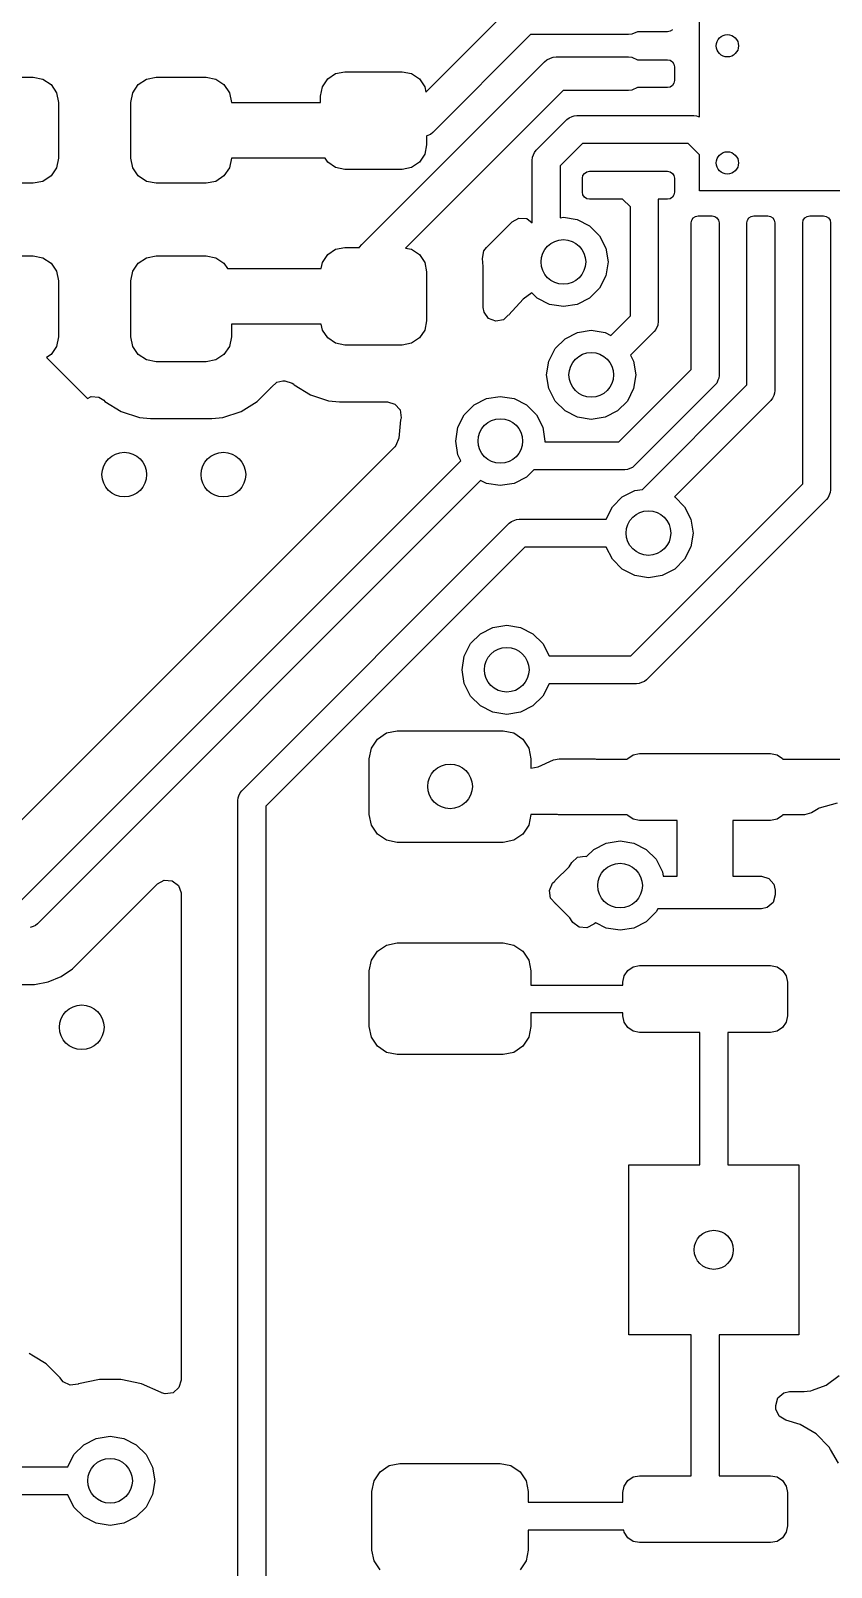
# Model space of a CAD drawing. Extents: x -2.18 to 1.8, y 0.44 to 2.81.
# Drawn here: x -1.248 to -0.965, y 1.665 to 2.207 of the extents above; entities that cross this region are included whole.
import ezdxf

# ---------------------------------------------------------------- set-up
doc = ezdxf.new("R2010")
doc.units = 0
doc.header["$MEASUREMENT"] = 0
doc.layers.add('BLACK', color=7, linetype='CONTINUOUS')

msp = doc.modelspace()

# ---------------------------------------------------------------- linework, layer by layer
at = {"layer": 'BLACK', "linetype": 'CONTINUOUS'}
for p, q in [((-1.01197, 2.17616), (-1.01197, 2.25246)), ((-1.10858, 2.1849), (-1.07819, 2.2153)), ((-1.02235, 2.20639), (-1.02329, 2.2062)), ((-1.02155, 2.20692), (-1.02235, 2.20639)), ((-1.07157, 2.20522), (-1.10606, 2.17073)), ((-1.03707, 2.20522), (-1.07157, 2.20522)), ((-1.03591, 2.20533), (-1.03707, 2.20522)), ((-1.03381, 2.2062), (-1.03591, 2.20533)), ((-1.02329, 2.2062), (-1.03381, 2.2062)), ((-1.13118, 2.13112), (-1.06669, 2.19561)), ((-1.06669, 2.19561), (-1.0658, 2.19635)), ((-1.0658, 2.19635), (-1.06455, 2.19686)), ((-1.06455, 2.19686), (-1.06367, 2.19723)), ((-1.06367, 2.19723), (-1.06252, 2.19734)), ((-1.06252, 2.19734), (-1.03707, 2.19734)), ((-1.03707, 2.19734), (-1.03591, 2.19723)), ((-1.03591, 2.19723), (-1.03381, 2.19636)), ((-1.03381, 2.19636), (-1.02329, 2.19636)), ((-1.02329, 2.19636), (-1.02235, 2.19617)), ((-1.02235, 2.19617), (-1.02155, 2.19564)), ((-1.02155, 2.19564), (-1.02101, 2.19484)), ((-1.2648, 2.19016), (-1.24709, 2.19016)), ((-1.24709, 2.19016), (-1.2437, 2.18948)), ((-1.20717, 2.18948), (-1.20378, 2.19016)), ((-1.20378, 2.19016), (-1.18606, 2.19016)), ((-1.18606, 2.19016), (-1.18267, 2.18948)), ((-1.14319, 2.1896), (-1.14039, 2.19147)), ((-1.14039, 2.19147), (-1.1371, 2.19213)), ((-1.1371, 2.19213), (-1.11692, 2.19213)), ((-1.11692, 2.19213), (-1.11362, 2.19147)), ((-1.11362, 2.19147), (-1.11083, 2.1896)), ((-1.02101, 2.19484), (-1.02083, 2.1939)), ((-1.02083, 2.1939), (-1.02083, 2.18898)), ((-1.2437, 2.18948), (-1.24082, 2.18756)), ((-1.24082, 2.18756), (-1.2389, 2.18469)), ((-1.2389, 2.18469), (-1.23823, 2.1813)), ((-1.21264, 2.1813), (-1.21196, 2.18469)), ((-1.21196, 2.18469), (-1.21004, 2.18756)), ((-1.21004, 2.18756), (-1.20717, 2.18948)), ((-1.18267, 2.18948), (-1.1798, 2.18756)), ((-1.1798, 2.18756), (-1.17788, 2.18469)), ((-1.17788, 2.18469), (-1.1772, 2.1813)), ((-1.14571, 2.18351), (-1.14505, 2.18681)), ((-1.14505, 2.18681), (-1.14319, 2.1896)), ((-1.06007, 2.18553), (-1.11572, 2.12988)), ((-1.11083, 2.1896), (-1.10896, 2.18681)), ((-1.10896, 2.18681), (-1.10858, 2.1849)), ((-1.03707, 2.18553), (-1.06007, 2.18553)), ((-1.03591, 2.18564), (-1.03707, 2.18553)), ((-1.03381, 2.18652), (-1.03591, 2.18564)), ((-1.02329, 2.18652), (-1.03381, 2.18652)), ((-1.02235, 2.1867), (-1.02329, 2.18652)), ((-1.02155, 2.18724), (-1.02235, 2.1867)), ((-1.02101, 2.18803), (-1.02155, 2.18724)), ((-1.02083, 2.18898), (-1.02101, 2.18803)), ((-1.23823, 2.1813), (-1.23823, 2.16161)), ((-1.21264, 2.16161), (-1.21264, 2.1813)), ((-1.1772, 2.1813), (-1.14571, 2.1813)), ((-1.14571, 2.1813), (-1.14571, 2.18351)), ((-1.06958, 2.16439), (-1.05875, 2.17523)), ((-1.05875, 2.17523), (-1.058, 2.17584)), ((-1.058, 2.17584), (-1.05696, 2.17627)), ((-1.058, 2.17584), (-1.058, 2.17584)), ((-1.05696, 2.17627), (-1.05623, 2.17658)), ((-1.05623, 2.17658), (-1.05527, 2.17667)), ((-1.05623, 2.17658), (-1.05623, 2.17658)), ((-1.05527, 2.17667), (-1.03707, 2.17667)), ((-1.03707, 2.17667), (-1.02329, 2.17667)), ((-1.02329, 2.17667), (-1.01394, 2.17667)), ((-1.01394, 2.17667), (-1.01298, 2.17658)), ((-1.01298, 2.17658), (-1.01298, 2.17658)), ((-1.01298, 2.17658), (-1.01246, 2.17636)), ((-1.01246, 2.17636), (-1.01197, 2.17616)), ((-1.10817, 2.16949), (-1.10831, 2.16943)), ((-1.10831, 2.16943), (-1.10831, 2.16629)), ((-1.10695, 2.16999), (-1.10817, 2.16949)), ((-1.10606, 2.17073), (-1.10695, 2.16999)), ((-1.10896, 2.16299), (-1.11083, 2.1602)), ((-1.10831, 2.16629), (-1.10896, 2.16299)), ((-1.07054, 2.1628), (-1.07019, 2.16365)), ((-1.07019, 2.16365), (-1.06958, 2.16439)), ((-1.07019, 2.16365), (-1.07019, 2.16365)), ((-1.05323, 2.16683), (-1.06118, 2.15888)), ((-1.05085, 2.16683), (-1.05323, 2.16683)), ((-1.03707, 2.16683), (-1.05085, 2.16683)), ((-1.01598, 2.16683), (-1.03707, 2.16683)), ((-1.01197, 2.16282), (-1.01598, 2.16683)), ((-1.2389, 2.15822), (-1.24082, 2.15535)), ((-1.23823, 2.16161), (-1.2389, 2.15822)), ((-1.21196, 2.15822), (-1.21264, 2.16161)), ((-1.21004, 2.15535), (-1.21196, 2.15822)), ((-1.17788, 2.15822), (-1.1798, 2.15535)), ((-1.1772, 2.16161), (-1.17788, 2.15822)), ((-1.14413, 2.16161), (-1.1772, 2.16161)), ((-1.14319, 2.1602), (-1.14413, 2.16161)), ((-1.14039, 2.15833), (-1.14319, 2.1602)), ((-1.1371, 2.15768), (-1.14039, 2.15833)), ((-1.11692, 2.15768), (-1.1371, 2.15768)), ((-1.11362, 2.15833), (-1.11692, 2.15768)), ((-1.11083, 2.1602), (-1.11362, 2.15833)), ((-1.07102, 2.16091), (-1.07093, 2.16188)), ((-1.07102, 2.13886), (-1.07102, 2.16091)), ((-1.07093, 2.16188), (-1.07091, 2.16192)), ((-1.07091, 2.16192), (-1.07054, 2.1628)), ((-1.06118, 2.15888), (-1.06118, 2.14056)), ((-1.01197, 2.1501), (-1.01197, 2.16282)), ((-1.24709, 2.15276), (-1.2648, 2.15276)), ((-1.2437, 2.15343), (-1.24709, 2.15276)), ((-1.24082, 2.15535), (-1.2437, 2.15343)), ((-1.20717, 2.15343), (-1.21004, 2.15535)), ((-1.20378, 2.15276), (-1.20717, 2.15343)), ((-1.18606, 2.15276), (-1.20378, 2.15276)), ((-1.18267, 2.15343), (-1.18606, 2.15276)), ((-1.1798, 2.15535), (-1.18267, 2.15343)), ((-1.05331, 2.15453), (-1.05312, 2.15547)), ((-1.05331, 2.14961), (-1.05331, 2.15453)), ((-1.05312, 2.15547), (-1.05259, 2.15627)), ((-1.05259, 2.15627), (-1.05179, 2.1568)), ((-1.05179, 2.1568), (-1.05085, 2.15699)), ((-1.05085, 2.15699), (-1.02329, 2.15699)), ((-1.02329, 2.15699), (-1.02235, 2.1568)), ((-1.02235, 2.1568), (-1.02155, 2.15627)), ((-1.02155, 2.15627), (-1.02101, 2.15547)), ((-1.02101, 2.15547), (-1.02083, 2.15453)), ((-1.02083, 2.15453), (-1.02083, 2.14961)), ((-1.05312, 2.14866), (-1.05331, 2.14961)), ((-1.05259, 2.14787), (-1.05312, 2.14866)), ((-1.05179, 2.14733), (-1.05259, 2.14787)), ((-1.05085, 2.14715), (-1.05179, 2.14733)), ((-1.03911, 2.14715), (-1.05085, 2.14715)), ((-1.03638, 2.14442), (-1.03911, 2.14715)), ((-1.02329, 2.14715), (-1.0266, 2.14715)), ((-1.0266, 2.14715), (-1.02654, 2.14646)), ((-1.02235, 2.14733), (-1.02329, 2.14715)), ((-1.02155, 2.14787), (-1.02235, 2.14733)), ((-1.02101, 2.14866), (-1.02155, 2.14787)), ((-1.02083, 2.14961), (-1.02101, 2.14866)), ((-1.00213, 2.1501), (-1.01197, 2.1501)), ((-0.96079, 2.1501), (-1.00213, 2.1501)), ((-1.03638, 2.10595), (-1.03638, 2.14442)), ((-1.02654, 2.14646), (-1.02654, 2.10391)), ((-1.0134, 2.14105), (-1.01246, 2.14124)), ((-1.01246, 2.14124), (-1.00754, 2.14124)), ((-1.00754, 2.14124), (-1.0066, 2.14105)), ((-0.99372, 2.14105), (-0.99278, 2.14124)), ((-0.99278, 2.14124), (-0.98785, 2.14124)), ((-0.98785, 2.14124), (-0.98691, 2.14105)), ((-0.97403, 2.14105), (-0.97309, 2.14124)), ((-0.97309, 2.14124), (-0.96817, 2.14124)), ((-0.96817, 2.14124), (-0.96723, 2.14105)), ((-1.08717, 2.13012), (-1.07811, 2.13918)), ((-1.07811, 2.13918), (-1.07569, 2.1405)), ((-1.07569, 2.1405), (-1.07295, 2.14031)), ((-1.07295, 2.14031), (-1.07102, 2.13886)), ((-1.06118, 2.14056), (-1.06, 2.14075)), ((-1.06, 2.14075), (-1.05513, 2.13998)), ((-1.05513, 2.13998), (-1.05074, 2.13774)), ((-1.05074, 2.13774), (-1.04726, 2.13426)), ((-1.01492, 2.13878), (-1.01473, 2.13972)), ((-1.01492, 2.125), (-1.01492, 2.13878)), ((-1.01473, 2.13972), (-1.0142, 2.14052)), ((-1.0142, 2.14052), (-1.0134, 2.14105)), ((-1.0066, 2.14105), (-1.0058, 2.14052)), ((-1.0058, 2.14052), (-1.00527, 2.13972)), ((-1.00527, 2.13972), (-1.00508, 2.13878)), ((-1.00508, 2.13878), (-1.00508, 2.125)), ((-0.99524, 2.13878), (-0.99505, 2.13972)), ((-0.99524, 2.125), (-0.99524, 2.13878)), ((-0.99505, 2.13972), (-0.99452, 2.14052)), ((-0.99452, 2.14052), (-0.99372, 2.14105)), ((-0.98691, 2.14105), (-0.98611, 2.14052)), ((-0.98611, 2.14052), (-0.98558, 2.13972)), ((-0.98558, 2.13972), (-0.98539, 2.13878)), ((-0.98539, 2.13878), (-0.98539, 2.125)), ((-0.97555, 2.13878), (-0.97536, 2.13972)), ((-0.97555, 2.125), (-0.97555, 2.13878)), ((-0.97536, 2.13972), (-0.97483, 2.14052)), ((-0.97483, 2.14052), (-0.97403, 2.14105)), ((-0.96723, 2.14105), (-0.96643, 2.14052)), ((-0.96643, 2.14052), (-0.9659, 2.13972)), ((-0.9659, 2.13972), (-0.96571, 2.13878)), ((-0.96571, 2.13878), (-0.96571, 2.125)), ((-1.13192, 2.13023), (-1.13118, 2.13112)), ((-1.04726, 2.13426), (-1.04502, 2.12987)), ((-1.2648, 2.12717), (-1.24709, 2.12717)), ((-1.24709, 2.12717), (-1.2437, 2.12649)), ((-1.2437, 2.12649), (-1.24082, 2.12457)), ((-1.21004, 2.12457), (-1.20717, 2.12649)), ((-1.20717, 2.12649), (-1.20378, 2.12717)), ((-1.20378, 2.12717), (-1.18606, 2.12717)), ((-1.18606, 2.12717), (-1.18267, 2.12649)), ((-1.18267, 2.12649), (-1.1798, 2.12457)), ((-1.14505, 2.1248), (-1.14319, 2.1276)), ((-1.14319, 2.1276), (-1.14039, 2.12946)), ((-1.14039, 2.12946), (-1.1371, 2.13012)), ((-1.1371, 2.13012), (-1.13196, 2.13012)), ((-1.13196, 2.13012), (-1.13192, 2.13023)), ((-1.11572, 2.12988), (-1.11362, 2.12946)), ((-1.11362, 2.12946), (-1.11083, 2.1276)), ((-1.11083, 2.1276), (-1.10896, 2.1248)), ((-1.08857, 2.12618), (-1.08807, 2.12888)), ((-1.08829, 2.12341), (-1.08857, 2.12618)), ((-1.08807, 2.12888), (-1.08717, 2.13012)), ((-1.04502, 2.12987), (-1.04425, 2.125)), ((-1.04425, 2.125), (-1.04502, 2.12013)), ((-1.01492, 2.08704), (-1.01492, 2.125)), ((-1.00508, 2.125), (-1.00508, 2.085)), ((-0.99524, 2.08167), (-0.99524, 2.125)), ((-0.98539, 2.125), (-0.98539, 2.07963)), ((-0.97555, 2.0467), (-0.97555, 2.125)), ((-0.96571, 2.125), (-0.96571, 2.04467)), ((-1.24082, 2.12457), (-1.2389, 2.1217)), ((-1.2389, 2.1217), (-1.23823, 2.11831)), ((-1.21264, 2.11831), (-1.21196, 2.1217)), ((-1.21196, 2.1217), (-1.21004, 2.12457)), ((-1.1798, 2.12457), (-1.17857, 2.12274)), ((-1.17857, 2.12274), (-1.14546, 2.12274)), ((-1.14546, 2.12274), (-1.14505, 2.1248)), ((-1.10896, 2.1248), (-1.10831, 2.12151)), ((-1.10831, 2.12151), (-1.10831, 2.10428)), ((-1.08829, 2.10894), (-1.08829, 2.12341)), ((-1.04502, 2.12013), (-1.04726, 2.11574)), ((-1.23823, 2.11831), (-1.23823, 2.09862)), ((-1.21264, 2.09862), (-1.21264, 2.11831)), ((-1.07115, 2.11416), (-1.07425, 2.11191)), ((-1.06926, 2.11226), (-1.07115, 2.11416)), ((-1.04726, 2.11574), (-1.05074, 2.11226)), ((-1.08802, 2.10735), (-1.08829, 2.10894)), ((-1.07425, 2.11191), (-1.07928, 2.10632)), ((-1.06487, 2.11002), (-1.06926, 2.11226)), ((-1.06, 2.10925), (-1.06487, 2.11002)), ((-1.05513, 2.11002), (-1.06, 2.10925)), ((-1.05074, 2.11226), (-1.05513, 2.11002)), ((-1.10831, 2.10428), (-1.10896, 2.10099)), ((-1.08643, 2.1051), (-1.08802, 2.10735)), ((-1.08387, 2.10408), (-1.08643, 2.1051)), ((-1.08117, 2.1046), (-1.08387, 2.10408)), ((-1.07951, 2.10618), (-1.08117, 2.1046)), ((-1.07943, 2.10612), (-1.07951, 2.10618)), ((-1.07928, 2.10632), (-1.07943, 2.10612)), ((-1.04323, 2.0991), (-1.03638, 2.10595)), ((-1.02654, 2.10391), (-1.02663, 2.10295)), ((-1.23823, 2.09862), (-1.2389, 2.09523)), ((-1.21196, 2.09523), (-1.21264, 2.09862)), ((-1.1772, 2.09862), (-1.17788, 2.09523)), ((-1.14546, 2.10305), (-1.1772, 2.10305)), ((-1.1772, 2.10305), (-1.1772, 2.09862)), ((-1.14505, 2.10099), (-1.14546, 2.10305)), ((-1.14319, 2.09819), (-1.14505, 2.10099)), ((-1.14039, 2.09632), (-1.14319, 2.09819)), ((-1.11083, 2.09819), (-1.11362, 2.09632)), ((-1.10896, 2.10099), (-1.11083, 2.09819)), ((-1.06292, 2.09444), (-1.05944, 2.09792)), ((-1.05944, 2.09792), (-1.05505, 2.10016)), ((-1.05505, 2.10016), (-1.05018, 2.10093)), ((-1.05018, 2.10093), (-1.04532, 2.10016)), ((-1.04532, 2.10016), (-1.04323, 2.0991)), ((-1.02798, 2.10043), (-1.03627, 2.09214)), ((-1.02737, 2.10118), (-1.02798, 2.10043)), ((-1.02736, 2.10118), (-1.02737, 2.10118)), ((-1.02672, 2.10274), (-1.02736, 2.10118)), ((-1.02663, 2.10295), (-1.02672, 2.10274)), ((-1.02663, 2.10295), (-1.02663, 2.10295)), ((-1.2389, 2.09523), (-1.24082, 2.09236)), ((-1.21004, 2.09236), (-1.21196, 2.09523)), ((-1.17788, 2.09523), (-1.1798, 2.09236)), ((-1.1371, 2.09567), (-1.14039, 2.09632)), ((-1.11692, 2.09567), (-1.1371, 2.09567)), ((-1.11362, 2.09632), (-1.11692, 2.09567)), ((-1.06516, 2.09005), (-1.06292, 2.09444)), ((-1.24082, 2.09236), (-1.24239, 2.09131)), ((-1.24239, 2.09131), (-1.22794, 2.07686)), ((-1.20717, 2.09044), (-1.21004, 2.09236)), ((-1.20378, 2.08976), (-1.20717, 2.09044)), ((-1.18606, 2.08976), (-1.20378, 2.08976)), ((-1.18267, 2.09044), (-1.18606, 2.08976)), ((-1.1798, 2.09236), (-1.18267, 2.09044)), ((-1.06593, 2.08518), (-1.06516, 2.09005)), ((-1.0404, 2.06156), (-1.01492, 2.08704)), ((-1.03627, 2.09214), (-1.03521, 2.09005)), ((-1.03521, 2.09005), (-1.03444, 2.08518)), ((-1.16307, 2.08081), (-1.16114, 2.08255)), ((-1.16114, 2.08255), (-1.15903, 2.08303)), ((-1.15903, 2.08303), (-1.15836, 2.08303)), ((-1.15836, 2.08303), (-1.15572, 2.08226)), ((-1.15572, 2.08226), (-1.1552, 2.08184)), ((-1.1552, 2.08184), (-1.1552, 2.08185)), ((-1.1552, 2.08185), (-1.15498, 2.08167)), ((-1.15498, 2.08167), (-1.15498, 2.08167)), ((-1.15498, 2.08167), (-1.15498, 2.08167)), ((-1.15498, 2.08167), (-1.14928, 2.07816)), ((-1.06516, 2.08032), (-1.06593, 2.08518)), ((-1.03444, 2.08518), (-1.03521, 2.08032)), ((-1.03214, 2.04476), (-0.99524, 2.08167)), ((-1.00591, 2.08227), (-1.00652, 2.08152)), ((-1.00548, 2.08331), (-1.00591, 2.08227)), ((-1.00591, 2.08227), (-1.00591, 2.08227)), ((-1.00517, 2.08404), (-1.00548, 2.08331)), ((-1.00508, 2.085), (-1.00517, 2.08404)), ((-1.00517, 2.08404), (-1.00517, 2.08404)), ((-1.22794, 2.07686), (-1.22671, 2.07754)), ((-1.22671, 2.07754), (-1.22396, 2.07734)), ((-1.22396, 2.07734), (-1.22222, 2.07622)), ((-1.22222, 2.07622), (-1.22181, 2.07582)), ((-1.16803, 2.07582), (-1.16326, 2.08059)), ((-1.16326, 2.08059), (-1.16318, 2.08071)), ((-1.16318, 2.08071), (-1.16311, 2.08078)), ((-1.16311, 2.08078), (-1.16308, 2.08081)), ((-1.16308, 2.08081), (-1.16307, 2.08081)), ((-1.14928, 2.07816), (-1.14293, 2.07605)), ((-1.09152, 2.07458), (-1.08713, 2.07682)), ((-1.08713, 2.07682), (-1.08227, 2.07759)), ((-1.08227, 2.07759), (-1.0774, 2.07682)), ((-1.0774, 2.07682), (-1.07301, 2.07458)), ((-1.06292, 2.07593), (-1.06516, 2.08032)), ((-1.03521, 2.08032), (-1.03744, 2.07593)), ((-1.00652, 2.08152), (-1.03488, 2.05316)), ((-0.98622, 2.0769), (-0.98684, 2.07615)), ((-0.98579, 2.07794), (-0.98622, 2.0769)), ((-0.98622, 2.0769), (-0.98622, 2.0769)), ((-0.98549, 2.07867), (-0.98579, 2.07794)), ((-0.98539, 2.07963), (-0.98549, 2.07867)), ((-0.98549, 2.07867), (-0.98549, 2.07867)), ((-1.22181, 2.07582), (-1.22181, 2.07582)), ((-1.22181, 2.07582), (-1.21607, 2.07227)), ((-1.21607, 2.07227), (-1.21607, 2.07227)), ((-1.21607, 2.07227), (-1.21607, 2.07227)), ((-1.21607, 2.07227), (-1.20966, 2.07015)), ((-1.18018, 2.07015), (-1.17378, 2.07227)), ((-1.17378, 2.07227), (-1.16803, 2.07582)), ((-1.14293, 2.07605), (-1.139, 2.07565)), ((-1.139, 2.07565), (-1.12211, 2.07565)), ((-1.12211, 2.07565), (-1.11947, 2.07487)), ((-1.11947, 2.07487), (-1.11767, 2.0728)), ((-1.11767, 2.0728), (-1.11727, 2.07007)), ((-1.09724, 2.06671), (-1.09501, 2.0711)), ((-1.09501, 2.0711), (-1.09152, 2.07458)), ((-1.07301, 2.07458), (-1.06953, 2.0711)), ((-1.06953, 2.0711), (-1.06729, 2.06671)), ((-1.05944, 2.07244), (-1.06292, 2.07593)), ((-1.05505, 2.07021), (-1.05944, 2.07244)), ((-1.04093, 2.07244), (-1.04532, 2.07021)), ((-1.03744, 2.07593), (-1.04093, 2.07244)), ((-0.98684, 2.07615), (-1.02083, 2.04215)), ((-1.20966, 2.07015), (-1.2057, 2.06974)), ((-1.2057, 2.06974), (-1.2057, 2.06974)), ((-1.2057, 2.06974), (-1.18414, 2.06974)), ((-1.18414, 2.06974), (-1.18018, 2.07015)), ((-1.18414, 2.06974), (-1.18414, 2.06974)), ((-1.11745, 2.06932), (-1.11813, 2.06279)), ((-1.11739, 2.06957), (-1.11745, 2.06932)), ((-1.11745, 2.06932), (-1.11745, 2.06932)), ((-1.11745, 2.06932), (-1.11745, 2.06932)), ((-1.11727, 2.07007), (-1.11739, 2.06957)), ((-1.11739, 2.06957), (-1.11739, 2.06957)), ((-1.09801, 2.06184), (-1.09724, 2.06671)), ((-1.06729, 2.06671), (-1.06652, 2.06184)), ((-1.05018, 2.06944), (-1.05505, 2.07021)), ((-1.04532, 2.07021), (-1.05018, 2.06944)), ((-1.11918, 2.06024), (-1.11953, 2.05984)), ((-1.11813, 2.06279), (-1.11918, 2.06024)), ((-1.09724, 2.05697), (-1.09801, 2.06184)), ((-1.06652, 2.06184), (-1.06656, 2.06156)), ((-1.06656, 2.06156), (-1.0404, 2.06156)), ((-1.11953, 2.05984), (-1.25801, 1.92137)), ((-1.25114, 1.89992), (-1.09618, 2.05489)), ((-1.09618, 2.05489), (-1.09724, 2.05697)), ((-1.07301, 2.0491), (-1.0774, 2.04686)), ((-1.07039, 2.05172), (-1.07301, 2.0491)), ((-1.03836, 2.05172), (-1.07039, 2.05172)), ((-1.0374, 2.05181), (-1.03836, 2.05172)), ((-1.03651, 2.05218), (-1.0374, 2.05181)), ((-1.0374, 2.05181), (-1.0374, 2.05181)), ((-1.03563, 2.05255), (-1.03651, 2.05218)), ((-1.03488, 2.05316), (-1.03563, 2.05255)), ((-1.03563, 2.05255), (-1.03563, 2.05255)), ((-1.08922, 2.04793), (-1.24563, 1.89152)), ((-1.08713, 2.04686), (-1.08922, 2.04793)), ((-1.08227, 2.04609), (-1.08713, 2.04686)), ((-1.0774, 2.04686), (-1.08227, 2.04609)), ((-1.03924, 2.0421), (-1.03485, 2.04433)), ((-1.03621, 1.98604), (-0.97555, 2.0467)), ((-1.03485, 2.04433), (-1.03214, 2.04476)), ((-0.9658, 2.04371), (-0.96654, 2.04193)), ((-0.96571, 2.04467), (-0.9658, 2.04371)), ((-1.04493, 2.03428), (-1.04272, 2.03861)), ((-1.04272, 2.03861), (-1.03924, 2.0421)), ((-0.96715, 2.04119), (-1.03069, 1.97764)), ((-1.02083, 2.04215), (-1.02072, 2.0421)), ((-1.02072, 2.0421), (-1.01724, 2.03861)), ((-1.01724, 2.03861), (-1.015, 2.03422)), ((-0.96654, 2.04193), (-0.96715, 2.04119)), ((-0.96654, 2.04193), (-0.96654, 2.04193)), ((-1.17348, 1.93848), (-1.07913, 2.03283)), ((-1.07913, 2.03283), (-1.07838, 2.03345)), ((-1.07838, 2.03345), (-1.07661, 2.03418)), ((-1.07661, 2.03418), (-1.07565, 2.03428)), ((-1.07661, 2.03418), (-1.07661, 2.03418)), ((-1.07565, 2.03428), (-1.04493, 2.03428)), ((-1.015, 2.03422), (-1.01423, 2.02935)), ((-1.01423, 2.02935), (-1.015, 2.02449)), ((-1.07361, 2.02443), (-1.16508, 1.93296)), ((-1.04493, 2.02443), (-1.07361, 2.02443)), ((-1.04272, 2.0201), (-1.04493, 2.02443)), ((-1.015, 2.02449), (-1.01724, 2.0201)), ((-1.03924, 2.01661), (-1.04272, 2.0201)), ((-1.03485, 2.01438), (-1.03924, 2.01661)), ((-1.02072, 2.01661), (-1.02511, 2.01438)), ((-1.01724, 2.0201), (-1.02072, 2.01661)), ((-1.02998, 2.01361), (-1.03485, 2.01438)), ((-1.02511, 2.01438), (-1.02998, 2.01361)), ((-1.08926, 1.99386), (-1.08487, 1.9961)), ((-1.08487, 1.9961), (-1.08, 1.99687)), ((-1.08, 1.99687), (-1.07513, 1.9961)), ((-1.07513, 1.9961), (-1.07074, 1.99386)), ((-1.09498, 1.98599), (-1.09274, 1.99038)), ((-1.09274, 1.99038), (-1.08926, 1.99386)), ((-1.07074, 1.99386), (-1.06726, 1.99038)), ((-1.06726, 1.99038), (-1.06505, 1.98604)), ((-1.09575, 1.98112), (-1.09498, 1.98599)), ((-1.06505, 1.98604), (-1.03621, 1.98604)), ((-1.09498, 1.97626), (-1.09575, 1.98112)), ((-1.09274, 1.97187), (-1.09498, 1.97626)), ((-1.06505, 1.9762), (-1.06726, 1.97187)), ((-1.03417, 1.9762), (-1.06505, 1.9762)), ((-1.03321, 1.9763), (-1.03417, 1.9762)), ((-1.0325, 1.97659), (-1.03321, 1.9763)), ((-1.03321, 1.9763), (-1.03321, 1.9763)), ((-1.03144, 1.97703), (-1.0325, 1.97659)), ((-1.03069, 1.97764), (-1.03144, 1.97703)), ((-1.03144, 1.97703), (-1.03144, 1.97703)), ((-1.08926, 1.96838), (-1.09274, 1.97187)), ((-1.08487, 1.96614), (-1.08926, 1.96838)), ((-1.07074, 1.96838), (-1.07513, 1.96614)), ((-1.06726, 1.97187), (-1.07074, 1.96838)), ((-1.08, 1.96537), (-1.08487, 1.96614)), ((-1.07513, 1.96614), (-1.08, 1.96537)), ((-1.12566, 1.9567), (-1.12247, 1.95884)), ((-1.12247, 1.95884), (-1.1187, 1.95959)), ((-1.1187, 1.95959), (-1.0813, 1.95959)), ((-1.0813, 1.95959), (-1.07753, 1.95884)), ((-1.07753, 1.95884), (-1.07434, 1.9567)), ((-1.12854, 1.94974), (-1.12779, 1.95351)), ((-1.12779, 1.95351), (-1.12566, 1.9567)), ((-1.07434, 1.9567), (-1.07221, 1.95351)), ((-1.07221, 1.95351), (-1.07146, 1.94974)), ((-1.03539, 1.95116), (-1.03313, 1.95161)), ((-1.03313, 1.95161), (-0.98687, 1.95161)), ((-0.98687, 1.95161), (-0.98461, 1.95116)), ((-1.12854, 1.93006), (-1.12854, 1.94974)), ((-1.07146, 1.94974), (-1.07146, 1.94637)), ((-1.07146, 1.94637), (-1.06889, 1.94692)), ((-1.06889, 1.94692), (-1.06349, 1.94932)), ((-1.06349, 1.94932), (-1.0615, 1.94974)), ((-1.0615, 1.94974), (-1.04877, 1.94974)), ((-1.04877, 1.94974), (-1.04844, 1.94965)), ((-1.04844, 1.94965), (-1.03747, 1.94965)), ((-1.03747, 1.94965), (-1.03731, 1.94988)), ((-1.03731, 1.94988), (-1.03539, 1.95116)), ((-0.98461, 1.95116), (-0.98269, 1.94988)), ((-0.98269, 1.94988), (-0.98253, 1.94965)), ((-0.98253, 1.94965), (-0.96139, 1.94965)), ((-1.17492, 1.935), (-1.17483, 1.93596)), ((-1.17483, 1.93596), (-1.17481, 1.93601)), ((-1.17481, 1.93601), (-1.17452, 1.93671)), ((-1.17452, 1.93671), (-1.17409, 1.93773)), ((-1.17409, 1.93773), (-1.17348, 1.93848)), ((-1.17409, 1.93773), (-1.17409, 1.93773)), ((-1.17492, 1.585), (-1.17492, 1.935)), ((-1.16508, 1.93296), (-1.16508, 1.58704)), ((-1.12779, 1.92629), (-1.12854, 1.93006)), ((-1.07146, 1.93006), (-1.07221, 1.92629)), ((-1.06205, 1.93006), (-1.07146, 1.93006)), ((-1.06172, 1.92996), (-1.06205, 1.93006)), ((-1.03747, 1.92996), (-1.06172, 1.92996)), ((-1.03731, 1.92972), (-1.03747, 1.92996)), ((-0.98253, 1.92996), (-0.98269, 1.92972)), ((-0.97496, 1.92996), (-0.98253, 1.92996)), ((-0.97248, 1.93064), (-0.97496, 1.92996)), ((-0.97014, 1.93202), (-0.97248, 1.93064)), ((-0.96969, 1.93229), (-0.97014, 1.93202)), ((-0.9634, 1.93412), (-0.96969, 1.93229)), ((-0.96969, 1.93229), (-0.96969, 1.93229)), ((-1.12566, 1.9231), (-1.12779, 1.92629)), ((-1.07221, 1.92629), (-1.07434, 1.9231)), ((-1.03539, 1.92844), (-1.03731, 1.92972)), ((-1.03313, 1.92799), (-1.03539, 1.92844)), ((-1.01984, 1.92799), (-1.03313, 1.92799)), ((-1.01984, 1.90831), (-1.01984, 1.92799)), ((-0.98687, 1.92799), (-1.00016, 1.92799)), ((-1.00016, 1.92799), (-1.00016, 1.90831)), ((-0.98461, 1.92844), (-0.98687, 1.92799)), ((-0.98269, 1.92972), (-0.98461, 1.92844)), ((-1.12247, 1.92097), (-1.12566, 1.9231)), ((-1.1187, 1.92022), (-1.12247, 1.92097)), ((-1.0813, 1.92022), (-1.1187, 1.92022)), ((-1.07753, 1.92097), (-1.0813, 1.92022)), ((-1.07434, 1.9231), (-1.07753, 1.92097)), ((-1.04926, 1.91774), (-1.04487, 1.91998)), ((-1.04487, 1.91998), (-1.04, 1.92075)), ((-1.04, 1.92075), (-1.03513, 1.91998)), ((-1.03513, 1.91998), (-1.03074, 1.91774)), ((-1.05705, 1.91313), (-1.055, 1.91497)), ((-1.055, 1.91497), (-1.05229, 1.91541)), ((-1.05229, 1.91541), (-1.0518, 1.9152)), ((-1.0518, 1.9152), (-1.04926, 1.91774)), ((-1.03074, 1.91774), (-1.02726, 1.91426)), ((-1.02726, 1.91426), (-1.02502, 1.90987)), ((-1.06286, 1.90674), (-1.05798, 1.91162)), ((-1.05798, 1.91162), (-1.05705, 1.91313)), ((-1.02502, 1.90987), (-1.02478, 1.90831)), ((-1.02478, 1.90831), (-1.01984, 1.90831)), ((-1.00016, 1.90831), (-0.99012, 1.90831)), ((-0.99012, 1.90831), (-0.98748, 1.90753)), ((-1.23321, 1.87563), (-1.20327, 1.90556)), ((-1.20327, 1.90556), (-1.20086, 1.90688)), ((-1.20086, 1.90688), (-1.19812, 1.90668)), ((-1.19812, 1.90668), (-1.19591, 1.90503)), ((-1.19591, 1.90503), (-1.19495, 1.90246)), ((-1.06496, 1.9033), (-1.06386, 1.90582)), ((-1.06452, 1.90059), (-1.06496, 1.9033)), ((-1.06386, 1.90582), (-1.06305, 1.90653)), ((-1.06308, 1.90656), (-1.06286, 1.90674)), ((-1.06305, 1.90653), (-1.06308, 1.90656)), ((-0.98748, 1.90753), (-0.98568, 1.90545)), ((-0.98568, 1.90545), (-0.98524, 1.90343)), ((-0.98524, 1.90343), (-0.98524, 1.90171)), ((-1.19495, 1.90246), (-1.19494, 1.90211)), ((-1.19494, 1.90211), (-1.19494, 1.73051)), ((-1.06285, 1.89873), (-1.06452, 1.90059)), ((-1.06287, 1.8987), (-1.06285, 1.89873)), ((-1.06269, 1.89856), (-1.06287, 1.8987)), ((-1.06268, 1.89854), (-1.06269, 1.89856)), ((-1.06265, 1.89852), (-1.06268, 1.89854)), ((-1.05772, 1.89359), (-1.06265, 1.89852)), ((-0.98809, 1.89727), (-0.99012, 1.89683)), ((-0.98601, 1.89907), (-0.98809, 1.89727)), ((-0.98524, 1.90171), (-0.98601, 1.89907)), ((-1.05691, 1.89228), (-1.05772, 1.89359)), ((-1.05666, 1.89192), (-1.05691, 1.89228)), ((-1.05446, 1.89027), (-1.05666, 1.89192)), ((-1.04856, 1.8919), (-1.04915, 1.89155)), ((-1.04487, 1.89002), (-1.04856, 1.8919)), ((-1.03074, 1.89226), (-1.03513, 1.89002)), ((-1.02726, 1.89574), (-1.03074, 1.89226)), ((-1.02671, 1.89683), (-1.02726, 1.89574)), ((-0.99012, 1.89683), (-1.02671, 1.89683)), ((-1.24714, 1.89059), (-1.24815, 1.89017)), ((-1.24637, 1.89091), (-1.24714, 1.89059)), ((-1.24563, 1.89152), (-1.24637, 1.89091)), ((-1.24637, 1.89091), (-1.24637, 1.89091)), ((-1.05172, 1.89008), (-1.05446, 1.89027)), ((-1.0493, 1.8914), (-1.05172, 1.89008)), ((-1.04915, 1.89155), (-1.0493, 1.8914)), ((-1.04915, 1.89155), (-1.04915, 1.89155)), ((-1.04, 1.88925), (-1.04487, 1.89002)), ((-1.03513, 1.89002), (-1.04, 1.88925)), ((-1.12779, 1.87871), (-1.12566, 1.8819)), ((-1.12566, 1.8819), (-1.12247, 1.88403)), ((-1.12247, 1.88403), (-1.1187, 1.88478)), ((-1.1187, 1.88478), (-1.0813, 1.88478)), ((-1.0813, 1.88478), (-1.07753, 1.88403)), ((-1.07753, 1.88403), (-1.07434, 1.8819)), ((-1.07434, 1.8819), (-1.07221, 1.87871)), ((-1.23729, 1.8729), (-1.23321, 1.87563)), ((-1.12854, 1.87494), (-1.12779, 1.87871)), ((-1.07221, 1.87871), (-1.07146, 1.87494)), ((-1.03731, 1.87508), (-1.03539, 1.87636)), ((-1.03539, 1.87636), (-1.03313, 1.87681)), ((-1.03313, 1.87681), (-0.98687, 1.87681)), ((-0.98687, 1.87681), (-0.98461, 1.87636)), ((-0.98461, 1.87636), (-0.98269, 1.87508)), ((-1.24665, 1.87006), (-1.24183, 1.87102)), ((-1.24183, 1.87102), (-1.23729, 1.8729)), ((-1.12854, 1.85526), (-1.12854, 1.87494)), ((-1.07146, 1.87494), (-1.07146, 1.86992)), ((-1.03904, 1.87091), (-1.03859, 1.87317)), ((-1.03904, 1.86992), (-1.03904, 1.87091)), ((-1.03859, 1.87317), (-1.03731, 1.87508)), ((-0.98269, 1.87508), (-0.98141, 1.87317)), ((-0.98141, 1.87317), (-0.98096, 1.87091)), ((-0.98096, 1.87091), (-0.98096, 1.85909)), ((-1.26765, 1.87006), (-1.24665, 1.87006)), ((-1.24665, 1.87006), (-1.24665, 1.87006)), ((-1.07146, 1.86992), (-1.03904, 1.86992)), ((-1.03904, 1.86008), (-1.07146, 1.86008)), ((-1.07146, 1.86008), (-1.07146, 1.85526)), ((-1.03904, 1.85909), (-1.03904, 1.86008)), ((-1.12779, 1.85149), (-1.12854, 1.85526)), ((-1.07146, 1.85526), (-1.07221, 1.85149)), ((-1.03859, 1.85683), (-1.03904, 1.85909)), ((-1.03731, 1.85492), (-1.03859, 1.85683)), ((-1.03539, 1.85364), (-1.03731, 1.85492)), ((-0.98269, 1.85492), (-0.98461, 1.85364)), ((-0.98141, 1.85683), (-0.98269, 1.85492)), ((-0.98096, 1.85909), (-0.98141, 1.85683)), ((-1.12566, 1.8483), (-1.12779, 1.85149)), ((-1.07221, 1.85149), (-1.07434, 1.8483)), ((-1.03313, 1.85319), (-1.03539, 1.85364)), ((-1.01185, 1.85319), (-1.03313, 1.85319)), ((-1.01185, 1.8065), (-1.01185, 1.85319)), ((-0.98687, 1.85319), (-1.00201, 1.85319)), ((-1.00201, 1.85319), (-1.00201, 1.8065)), ((-0.98461, 1.85364), (-0.98687, 1.85319)), ((-1.12247, 1.84616), (-1.12566, 1.8483)), ((-1.1187, 1.84541), (-1.12247, 1.84616)), ((-1.0813, 1.84541), (-1.1187, 1.84541)), ((-1.07753, 1.84616), (-1.0813, 1.84541)), ((-1.07434, 1.8483), (-1.07753, 1.84616)), ((-1.03693, 1.7465), (-1.03693, 1.8065)), ((-1.03693, 1.8065), (-1.01185, 1.8065)), ((-1.00201, 1.8065), (-0.97693, 1.8065)), ((-0.97693, 1.8065), (-0.97693, 1.7465)), ((-1.01492, 1.7465), (-1.03693, 1.7465)), ((-1.01492, 1.69681), (-1.01492, 1.7465)), ((-0.97693, 1.7465), (-1.00508, 1.7465)), ((-1.00508, 1.7465), (-1.00508, 1.69681)), ((-1.24697, 1.739), (-1.24853, 1.73997)), ((-1.24259, 1.7363), (-1.24697, 1.739)), ((-1.23766, 1.73136), (-1.24259, 1.7363)), ((-1.24259, 1.7363), (-1.24259, 1.7363)), ((-1.23744, 1.73102), (-1.23766, 1.73136)), ((-1.23652, 1.72992), (-1.23744, 1.73102)), ((-1.23403, 1.72876), (-1.23652, 1.72992)), ((-1.22376, 1.73077), (-1.23111, 1.7292)), ((-1.21624, 1.73077), (-1.22376, 1.73077)), ((-1.20889, 1.7292), (-1.21624, 1.73077)), ((-1.19494, 1.73051), (-1.19572, 1.72787)), ((-0.96724, 1.72874), (-0.96263, 1.73219)), ((-1.2313, 1.72912), (-1.23403, 1.72876)), ((-1.23111, 1.7292), (-1.2313, 1.72912)), ((-1.23111, 1.7292), (-1.23111, 1.7292)), ((-1.20202, 1.72615), (-1.20889, 1.7292)), ((-1.20889, 1.7292), (-1.20889, 1.7292)), ((-1.20181, 1.72605), (-1.20202, 1.72615)), ((-1.20202, 1.72615), (-1.20202, 1.72615)), ((-1.20052, 1.72568), (-1.20181, 1.72605)), ((-1.19779, 1.72607), (-1.20052, 1.72568)), ((-1.19572, 1.72787), (-1.19779, 1.72607)), ((-0.98506, 1.72159), (-0.98428, 1.72423)), ((-0.98428, 1.72423), (-0.98221, 1.72604)), ((-0.98221, 1.72604), (-0.98018, 1.72648)), ((-0.98018, 1.72648), (-0.97501, 1.72648)), ((-0.97501, 1.72648), (-0.97395, 1.72659)), ((-0.97501, 1.72648), (-0.97501, 1.72648)), ((-0.97395, 1.72659), (-0.97263, 1.72673)), ((-0.97263, 1.72673), (-0.97206, 1.72695)), ((-0.97263, 1.72673), (-0.97263, 1.72673)), ((-0.97206, 1.72695), (-0.96724, 1.72874)), ((-0.98506, 1.72104), (-0.98506, 1.72159)), ((-0.98501, 1.72033), (-0.98506, 1.72104)), ((-0.98386, 1.71783), (-0.98501, 1.72033)), ((-0.98154, 1.71635), (-0.98386, 1.71783)), ((-0.97649, 1.71489), (-0.98154, 1.71635)), ((-0.97085, 1.71155), (-0.97649, 1.71489)), ((-0.97649, 1.71489), (-0.97649, 1.71489)), ((-1.23274, 1.70426), (-1.22926, 1.70774)), ((-1.22926, 1.70774), (-1.22487, 1.70998)), ((-1.22487, 1.70998), (-1.22, 1.71075)), ((-1.22, 1.71075), (-1.21513, 1.70998)), ((-1.21513, 1.70998), (-1.21074, 1.70774)), ((-1.21074, 1.70774), (-1.20726, 1.70426)), ((-0.96622, 1.70692), (-0.97085, 1.71155)), ((-0.97085, 1.71155), (-0.97085, 1.71155)), ((-1.23495, 1.69992), (-1.23274, 1.70426)), ((-1.20726, 1.70426), (-1.20502, 1.69987)), ((-0.96574, 1.7061), (-0.96622, 1.70692)), ((-0.96622, 1.70692), (-0.96622, 1.70692)), ((-0.96289, 1.70128), (-0.96574, 1.7061)), ((-1.2514, 1.69992), (-1.23495, 1.69992)), ((-1.20502, 1.69987), (-1.20425, 1.695)), ((-1.12681, 1.69503), (-1.12468, 1.69822)), ((-1.12468, 1.69822), (-1.12148, 1.70035)), ((-1.12148, 1.70035), (-1.11772, 1.7011)), ((-1.11772, 1.7011), (-1.08228, 1.7011)), ((-1.08228, 1.7011), (-1.07852, 1.70035)), ((-1.07852, 1.70035), (-1.07532, 1.69822)), ((-1.07532, 1.69822), (-1.07319, 1.69503)), ((-1.03539, 1.69636), (-1.03313, 1.69681)), ((-1.03313, 1.69681), (-1.01492, 1.69681)), ((-1.00508, 1.69681), (-0.98687, 1.69681)), ((-0.98687, 1.69681), (-0.98461, 1.69636)), ((-1.20425, 1.695), (-1.20502, 1.69013)), ((-1.12756, 1.69126), (-1.12681, 1.69503)), ((-1.07319, 1.69503), (-1.07244, 1.69126)), ((-1.03904, 1.69091), (-1.03859, 1.69317)), ((-1.03859, 1.69317), (-1.03731, 1.69508)), ((-1.03731, 1.69508), (-1.03539, 1.69636)), ((-0.98461, 1.69636), (-0.98269, 1.69508)), ((-0.98269, 1.69508), (-0.98141, 1.69317)), ((-0.98141, 1.69317), (-0.98096, 1.69091)), ((-1.23495, 1.69008), (-1.2514, 1.69008)), ((-1.23274, 1.68574), (-1.23495, 1.69008)), ((-1.20502, 1.69013), (-1.20726, 1.68574)), ((-1.12756, 1.67059), (-1.12756, 1.69126)), ((-1.07244, 1.69126), (-1.07244, 1.68742)), ((-1.07244, 1.68742), (-1.03904, 1.68742)), ((-1.03904, 1.68742), (-1.03904, 1.69091)), ((-0.98096, 1.69091), (-0.98096, 1.67909)), ((-1.22926, 1.68226), (-1.23274, 1.68574)), ((-1.22487, 1.68002), (-1.22926, 1.68226)), ((-1.21074, 1.68226), (-1.21513, 1.68002)), ((-1.20726, 1.68574), (-1.21074, 1.68226)), ((-1.22, 1.67925), (-1.22487, 1.68002)), ((-1.21513, 1.68002), (-1.22, 1.67925)), ((-1.03873, 1.67758), (-1.07244, 1.67758)), ((-1.07244, 1.67758), (-1.07244, 1.67059)), ((-1.03859, 1.67683), (-1.03873, 1.67758)), ((-1.03731, 1.67492), (-1.03859, 1.67683)), ((-0.98141, 1.67683), (-0.98269, 1.67492)), ((-0.98096, 1.67909), (-0.98141, 1.67683)), ((-1.12681, 1.66682), (-1.12756, 1.67059)), ((-1.07244, 1.67059), (-1.07319, 1.66682)), ((-1.03539, 1.67364), (-1.03731, 1.67492)), ((-1.03313, 1.67319), (-1.03539, 1.67364)), ((-0.98687, 1.67319), (-1.03313, 1.67319)), ((-0.98461, 1.67364), (-0.98687, 1.67319)), ((-0.98269, 1.67492), (-0.98461, 1.67364)), ((-1.12468, 1.66363), (-1.12681, 1.66682)), ((-1.07319, 1.66682), (-1.07532, 1.66363))]:
    msp.add_line(p, q, dxfattribs=at)
at = {"layer": 'BLACK'}
for centre, radius in [((-1.00213, 2.20128), 0.00394), ((-1.00213, 2.15994), 0.00394), ((-1.06, 2.125), 0.00787), ((-1.05018, 2.08518), 0.00787), ((-1.08227, 2.06184), 0.00787), ((-1.215, 2.05), 0.00787), ((-1.18, 2.05), 0.00787), ((-1.02998, 2.02935), 0.00787), ((-1.08, 1.98112), 0.00787), ((-1.1, 1.94), 0.00787), ((-1.04, 1.905), 0.00787), ((-1.23, 1.855), 0.00787), ((-1.00693, 1.7765), 0.00689), ((-1.22, 1.695), 0.00787)]:
    msp.add_circle(centre, radius, dxfattribs=at)

doc.saveas('drawing.dxf')
